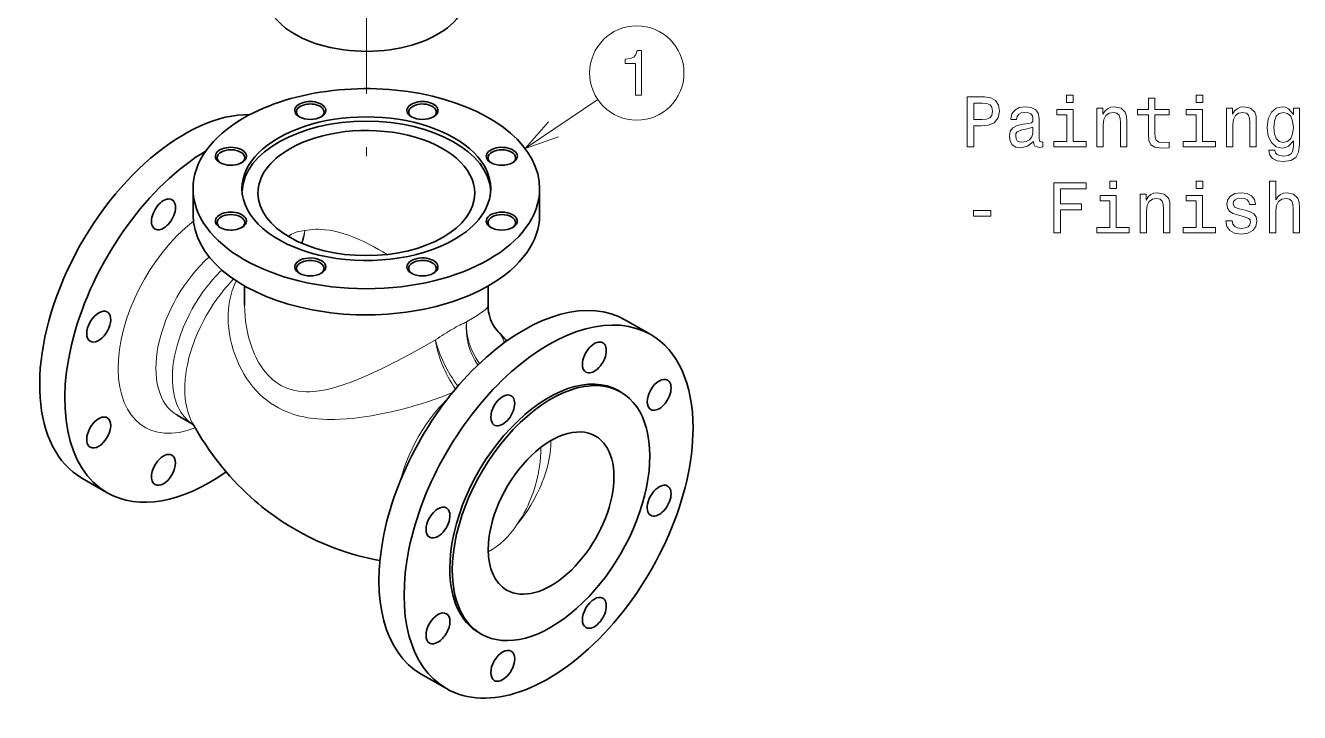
# Model space of a CAD drawing. Extents: x 0 to 420, y 0 to 297.
# Drawn here: x 239.5 to 311.2, y 92.8 to 131.4 of the extents above; entities that cross this region are included whole.
import ezdxf

# ---------------------------------------------------------------- set-up
doc = ezdxf.new("R2010")
doc.units = 0
doc.linetypes.add('DASHDOT', pattern=[18.5, 12, -3, 0.5, -3])

msp = doc.modelspace()

# ---------------------------------------------------------------- linework, layer by layer
at = {"color": 1, "linetype": 'DASHDOT', "lineweight": 13}
msp.add_line((258.704, 269.076), (258.704, 121.995), dxfattribs=at)
at = {"color": 7, "lineweight": 13, "ltscale": 0.123358}
msp.add_line((267.636, 124.498), (271.724, 127.26), dxfattribs=at)
at = {"color": 7, "lineweight": 35, "ltscale": 0.036742}
for p, q in [((248.954, 120.771), (248.954, 122.24)), ((268.454, 120.77), (268.454, 122.24))]:
    msp.add_line(p, q, dxfattribs=at)
at = {"color": 7, "lineweight": 35, "ltscale": 0.02739}
msp.add_line((251.854, 115.669), (251.854, 116.764), dxfattribs=at)
at = {"color": 7, "lineweight": 35, "ltscale": 0.027398}
msp.add_line((265.554, 115.669), (265.554, 116.764), dxfattribs=at)
at = {"color": 7, "lineweight": 35, "ltscale": 0.040825}
for p, q in [((274.707, 114.032), (273.293, 114.849)), ((244.115, 105.136), (242.701, 105.953)), ((263.207, 94.114), (261.793, 94.93))]:
    msp.add_line(p, q, dxfattribs=at)
at = {"color": 7, "lineweight": 35, "ltscale": 0.004082}
for p, q in [((272.887, 110.88), (273.029, 110.798)), ((265.027, 97.266), (265.169, 97.184))]:
    msp.add_line(p, q, dxfattribs=at)
at = {"color": 7, "lineweight": 35, "ltscale": 0.026316}
msp.add_line((248.963, 108.977), (248.051, 109.504), dxfattribs=at)
at = {"color": 7, "lineweight": 13}
for points in [[(273.859, 127.497), (274.187, 127.497), (274.187, 130.015), (273.942, 130.015), (273.877, 129.795), (273.747, 129.647), (273.549, 129.561), (273.275, 129.532), (273.275, 129.276), (273.859, 129.276)], [(292.513, 124.604), (292.885, 124.604), (292.885, 125.786), (293.296, 125.786), (293.712, 125.806), (294.043, 125.947), (294.256, 126.222), (294.329, 126.597), (294.273, 126.944), (294.111, 127.198), (293.845, 127.351), (293.482, 127.404), (292.513, 127.404)], [(293.381, 127.061), (293.623, 127.037), (293.801, 126.96), (293.905, 126.819), (293.942, 126.597), (293.901, 126.363), (293.792, 126.222), (293.607, 126.149), (293.353, 126.129), (292.885, 126.129), (292.885, 127.061)], [(298.485, 127.501), (298.109, 127.501), (298.109, 127.097), (298.485, 127.097)], [(302.721, 126.395), (302.721, 125.31), (302.745, 124.959), (302.858, 124.717), (303.084, 124.576), (303.467, 124.527), (303.887, 124.547), (303.887, 124.854), (303.58, 124.83), (303.302, 124.862), (303.153, 124.963), (303.088, 125.132), (303.076, 125.37), (303.076, 126.395), (303.887, 126.395), (303.887, 126.698), (303.076, 126.698), (303.076, 127.331), (302.721, 127.331), (302.721, 126.698), (302.108, 126.698), (302.108, 126.395)], [(305.771, 127.501), (305.396, 127.501), (305.396, 127.097), (305.771, 127.097)], [(296.245, 124.886), (296.245, 124.874), (296.266, 124.737), (296.326, 124.64), (296.58, 124.563), (296.778, 124.596), (296.778, 124.87), (296.693, 124.858), (296.58, 124.91), (296.56, 125.072), (296.56, 126.193), (296.512, 126.48), (296.371, 126.682), (296.124, 126.803), (295.777, 126.847), (295.439, 126.799), (295.188, 126.661), (295.031, 126.448), (294.979, 126.165), (294.979, 126.141), (295.297, 126.141), (295.326, 126.31), (295.414, 126.431), (295.56, 126.504), (295.765, 126.532), (295.963, 126.512), (296.104, 126.452), (296.189, 126.347), (296.217, 126.201), (296.201, 126.032), (296.137, 125.947), (295.975, 125.907), (295.673, 125.875), (295.326, 125.802), (295.079, 125.673), (294.934, 125.471), (294.89, 125.173), (294.93, 124.906), (295.055, 124.709), (295.257, 124.584), (295.535, 124.539), (295.911, 124.624)], [(298.473, 124.902), (298.473, 126.698), (297.561, 126.698), (297.561, 126.395), (298.118, 126.395), (298.118, 124.902), (297.391, 124.902), (297.391, 124.604), (299.207, 124.604), (299.207, 124.902)], [(299.816, 124.604), (300.171, 124.604), (300.171, 125.854), (300.207, 126.141), (300.324, 126.351), (300.506, 126.48), (300.748, 126.528), (300.942, 126.488), (301.063, 126.379), (301.123, 126.197), (301.143, 125.955), (301.143, 124.604), (301.499, 124.604), (301.499, 126.028), (301.482, 126.314), (301.41, 126.552), (301.172, 126.77), (300.801, 126.847), (300.595, 126.819), (300.421, 126.742), (300.272, 126.613), (300.155, 126.44), (300.155, 126.77), (299.816, 126.77)], [(305.759, 124.902), (305.759, 126.698), (304.847, 126.698), (304.847, 126.395), (305.404, 126.395), (305.404, 124.902), (304.678, 124.902), (304.678, 124.604), (306.493, 124.604), (306.493, 124.902)], [(307.103, 124.604), (307.458, 124.604), (307.458, 125.854), (307.494, 126.141), (307.611, 126.351), (307.792, 126.48), (308.035, 126.528), (308.228, 126.488), (308.349, 126.379), (308.41, 126.197), (308.43, 125.955), (308.43, 124.604), (308.785, 124.604), (308.785, 126.028), (308.769, 126.314), (308.696, 126.552), (308.458, 126.77), (308.087, 126.847), (307.881, 126.819), (307.708, 126.742), (307.558, 126.613), (307.441, 126.44), (307.441, 126.77), (307.103, 126.77)], [(311.218, 124.701), (311.218, 126.77), (310.879, 126.77), (310.879, 126.419), (310.601, 126.738), (310.431, 126.819), (310.241, 126.847), (309.899, 126.766), (309.632, 126.54), (309.459, 126.177), (309.398, 125.689), (309.459, 125.197), (309.632, 124.834), (309.899, 124.604), (310.241, 124.527), (310.435, 124.555), (310.596, 124.628), (310.879, 124.935), (310.879, 124.628), (310.847, 124.386), (310.758, 124.212), (310.588, 124.112), (310.334, 124.075), (310.112, 124.099), (309.955, 124.16), (309.862, 124.265), (309.834, 124.406), (309.491, 124.406), (309.491, 124.39), (309.543, 124.132), (309.705, 123.938), (309.963, 123.813), (310.314, 123.769), (310.734, 123.829), (311.012, 123.999), (311.169, 124.293)], [(309.765, 125.689), (309.802, 126.048), (309.911, 126.314), (310.08, 126.472), (310.306, 126.528), (310.544, 126.472), (310.722, 126.314), (310.831, 126.048), (310.871, 125.689), (310.831, 125.322), (310.722, 125.06), (310.544, 124.898), (310.306, 124.846), (310.08, 124.898), (309.911, 125.06), (309.802, 125.326)], [(296.205, 125.362), (296.157, 125.152), (296.028, 124.991), (295.834, 124.886), (295.596, 124.85), (295.443, 124.87), (295.334, 124.935), (295.265, 125.048), (295.245, 125.205), (295.261, 125.346), (295.326, 125.447), (295.584, 125.56), (295.911, 125.608), (296.205, 125.705)], [(300.914, 122.663), (300.538, 122.663), (300.538, 122.26), (300.914, 122.26)], [(305.771, 122.663), (305.396, 122.663), (305.396, 122.26), (305.771, 122.26)], [(309.531, 119.766), (309.886, 119.766), (309.886, 121.017), (309.923, 121.303), (310.04, 121.513), (310.221, 121.642), (310.463, 121.691), (310.657, 121.65), (310.778, 121.542), (310.839, 121.36), (310.859, 121.118), (310.859, 119.766), (311.214, 119.766), (311.214, 121.191), (311.198, 121.477), (311.125, 121.715), (310.887, 121.933), (310.516, 122.01), (310.314, 121.981), (310.141, 121.905), (309.995, 121.784), (309.886, 121.618), (309.886, 122.663), (309.531, 122.663)], [(297.395, 119.766), (297.771, 119.766), (297.771, 121.053), (298.949, 121.053), (298.949, 121.388), (297.771, 121.388), (297.771, 122.227), (299.219, 122.227), (299.219, 122.566), (297.395, 122.566)], [(302.245, 119.766), (302.6, 119.766), (302.6, 121.017), (302.636, 121.303), (302.753, 121.513), (302.935, 121.642), (303.177, 121.691), (303.371, 121.65), (303.492, 121.542), (303.552, 121.36), (303.572, 121.118), (303.572, 119.766), (303.927, 119.766), (303.927, 121.191), (303.911, 121.477), (303.839, 121.715), (303.601, 121.933), (303.229, 122.01), (303.024, 121.981), (302.85, 121.905), (302.701, 121.776), (302.584, 121.602), (302.584, 121.933), (302.245, 121.933)], [(308.164, 121.029), (307.821, 121.11), (307.567, 121.203), (307.482, 121.392), (307.506, 121.525), (307.591, 121.622), (307.728, 121.683), (307.926, 121.707), (308.115, 121.683), (308.265, 121.61), (308.361, 121.501), (308.402, 121.356), (308.749, 121.356), (308.749, 121.364), (308.688, 121.626), (308.523, 121.832), (308.265, 121.961), (307.926, 122.01), (307.583, 121.961), (307.333, 121.828), (307.175, 121.63), (307.127, 121.38), (307.163, 121.138), (307.276, 120.969), (307.462, 120.848), (307.732, 120.763), (308.127, 120.666), (308.369, 120.565), (308.434, 120.484), (308.458, 120.363), (308.422, 120.214), (308.325, 120.101), (308.168, 120.029), (307.958, 120.004), (307.736, 120.029), (307.575, 120.113), (307.466, 120.25), (307.421, 120.44), (307.078, 120.44), (307.135, 120.117), (307.3, 119.883), (307.562, 119.742), (307.926, 119.69), (308.305, 119.742), (308.583, 119.883), (308.753, 120.109), (308.813, 120.404), (308.769, 120.658), (308.644, 120.831), (308.438, 120.944)], [(300.901, 120.065), (300.901, 121.86), (299.99, 121.86), (299.99, 121.558), (300.546, 121.558), (300.546, 120.065), (299.82, 120.065), (299.82, 119.766), (301.636, 119.766), (301.636, 120.065)], [(305.759, 120.065), (305.759, 121.86), (304.847, 121.86), (304.847, 121.558), (305.404, 121.558), (305.404, 120.065), (304.678, 120.065), (304.678, 119.766), (306.493, 119.766), (306.493, 120.065)], [(292.877, 120.69), (293.853, 120.69), (293.853, 121.009), (292.877, 121.009)]]:
    msp.add_lwpolyline(points, close=True, dxfattribs=at)
for points in [[(268.947, 126.008), (267.636, 124.498), (269.526, 125.15)], [(259.875, 118.539), (259.634, 118.684), (259.39, 118.825), (259.155, 118.956), (258.917, 119.083), (258.588, 119.247), (258.255, 119.399), (257.918, 119.538), (257.757, 119.598), (257.595, 119.655), (257.433, 119.708), (257.27, 119.756), (257.052, 119.813), (256.833, 119.862), (256.614, 119.901), (256.361, 119.934), (256.108, 119.953), (255.982, 119.956), (255.857, 119.955), (255.692, 119.948), (255.527, 119.933), (255.365, 119.91), (255.244, 119.887)], [(247.789, 111.6), (247.789, 111.682), (247.798, 111.93), (247.822, 112.221), (247.86, 112.517), (247.911, 112.815), (247.976, 113.115), (248.053, 113.417), (248.142, 113.719), (248.201, 113.899), (248.264, 114.078), (248.332, 114.259), (248.404, 114.439), (248.559, 114.795), (248.729, 115.146), (248.906, 115.478), (249.096, 115.804), (249.298, 116.122), (249.511, 116.431), (249.599, 116.551)], [(248.487, 110.966), (248.493, 111.209), (248.512, 111.504), (248.545, 111.803), (248.591, 112.106), (248.651, 112.41), (248.723, 112.716), (248.808, 113.023), (248.863, 113.205), (248.923, 113.387), (248.989, 113.572), (249.058, 113.756), (249.207, 114.119), (249.371, 114.478), (249.534, 114.801), (249.708, 115.119), (249.893, 115.431), (250.088, 115.736), (250.294, 116.033), (250.387, 116.161)], [(251.006, 115.917), (251.001, 115.892), (250.966, 115.668), (250.942, 115.441), (250.929, 115.213), (250.925, 114.984), (250.927, 114.831), (250.934, 114.678), (250.945, 114.524), (250.96, 114.369), (251.001, 114.065), (251.057, 113.763), (251.128, 113.463), (251.214, 113.167), (251.313, 112.874), (251.427, 112.586), (251.554, 112.304), (251.694, 112.028), (251.834, 111.785), (251.985, 111.548), (252.146, 111.319), (252.319, 111.099), (252.503, 110.889), (252.698, 110.689), (252.903, 110.501), (253.106, 110.334), (253.318, 110.179), (253.538, 110.035), (253.767, 109.905), (254.002, 109.786), (254.245, 109.681), (254.431, 109.61), (254.621, 109.546), (254.814, 109.489), (254.96, 109.451), (255.108, 109.417), (255.409, 109.358), (255.714, 109.314), (255.972, 109.287), (256.233, 109.269), (256.496, 109.258), (256.695, 109.255), (256.896, 109.257), (257.238, 109.268), (257.583, 109.289), (257.931, 109.32), (258.191, 109.349), (258.453, 109.383), (258.719, 109.422), (258.987, 109.465), (259.257, 109.513), (259.529, 109.565), (259.819, 109.625), (260.11, 109.689), (260.672, 109.825), (261.233, 109.975), (261.277, 109.987)], [(251.854, 115.669), (251.861, 115.365), (251.88, 115.062), (251.912, 114.762), (251.956, 114.465), (252.012, 114.172), (252.08, 113.884), (252.161, 113.602), (252.253, 113.327), (252.357, 113.059), (252.416, 112.922), (252.479, 112.788), (252.567, 112.613), (252.662, 112.443), (252.762, 112.28), (252.883, 112.103), (253.01, 111.936), (253.146, 111.778), (253.288, 111.63), (253.438, 111.494), (253.595, 111.369), (253.758, 111.256), (253.928, 111.156), (254.104, 111.07), (254.286, 110.996), (254.473, 110.935), (254.675, 110.885), (254.882, 110.849), (255.093, 110.827), (255.308, 110.817), (255.502, 110.819), (255.698, 110.829), (255.897, 110.849), (256.047, 110.868), (256.198, 110.892), (256.492, 110.95), (256.79, 111.022), (257.091, 111.106), (257.394, 111.202), (257.597, 111.272), (257.802, 111.346), (258.214, 111.507), (258.657, 111.693), (259.103, 111.894), (259.552, 112.107), (259.89, 112.273), (260.286, 112.474)], [(264.345, 114.743), (264.755, 114.99), (264.931, 115.1), (265.154, 115.248), (265.289, 115.345), (265.396, 115.432), (265.445, 115.478), (265.485, 115.521), (265.524, 115.574), (265.547, 115.623), (265.554, 115.669)], [(266.463, 113.572), (266.434, 113.681), (266.394, 113.788), (266.342, 113.893), (266.279, 113.997), (266.232, 114.066), (266.179, 114.134), (266.061, 114.268)], [(260.286, 112.474), (260.423, 112.545), (261.095, 112.901), (261.601, 113.177), (262.101, 113.454), (262.59, 113.73)], [(261.277, 109.987), (261.438, 110.034), (261.795, 110.14), (262.148, 110.253), (262.631, 110.418), (263.104, 110.593), (263.335, 110.685), (263.563, 110.779)], [(260.617, 105.81), (260.664, 105.989), (260.715, 106.168), (260.772, 106.352), (260.833, 106.535), (260.965, 106.896), (261.112, 107.254), (261.274, 107.607), (261.45, 107.956), (261.639, 108.298), (261.841, 108.633), (262.055, 108.96), (262.289, 109.289)], [(269.089, 108.068), (269.082, 107.802), (269.059, 107.53), (269.023, 107.253), (268.973, 106.973), (268.91, 106.691), (268.834, 106.407), (268.764, 106.18), (268.686, 105.954), (268.601, 105.728), (268.533, 105.559), (268.46, 105.392), (268.304, 105.06), (268.133, 104.734), (267.965, 104.443), (267.786, 104.16), (267.596, 103.884), (267.397, 103.618), (267.189, 103.362)], [(267.189, 103.362), (267.33, 103.57), (267.463, 103.785), (267.589, 104.006), (267.708, 104.232), (267.783, 104.386), (267.854, 104.542), (267.987, 104.859), (268.106, 105.183), (268.21, 105.511), (268.299, 105.844), (268.374, 106.179), (268.434, 106.516), (268.479, 106.853), (268.505, 107.133), (268.52, 107.411), (268.525, 107.689)]]:
    msp.add_lwpolyline(points, dxfattribs=at)
at = {"color": 7, "lineweight": 35}
for points in [[(266.061, 114.268), (265.991, 114.348), (265.918, 114.447), (265.858, 114.541), (265.801, 114.643), (265.745, 114.758), (265.693, 114.887), (265.646, 115.029), (265.607, 115.179), (265.582, 115.314), (265.564, 115.453), (265.555, 115.596), (265.554, 115.669)], [(259.466, 101.316), (259.145, 101.38), (258.825, 101.45), (258.506, 101.526), (258.19, 101.61), (257.876, 101.7), (257.564, 101.797), (257.253, 101.901), (257.02, 101.984), (256.788, 102.07), (256.558, 102.161), (256.329, 102.256), (255.917, 102.438), (255.508, 102.633), (255.105, 102.841), (254.709, 103.062), (254.32, 103.294), (253.938, 103.539), (253.564, 103.795), (253.196, 104.064), (253, 104.215), (252.806, 104.369), (252.615, 104.526), (252.426, 104.686), (252.182, 104.902), (251.942, 105.124), (251.707, 105.351), (251.476, 105.583), (251.251, 105.82), (251.03, 106.062), (250.814, 106.309), (250.603, 106.561), (250.477, 106.717), (250.259, 106.996), (250.047, 107.279), (249.842, 107.568), (249.643, 107.861), (249.45, 108.158), (249.263, 108.46), (249.083, 108.765), (248.909, 109.074)]]:
    msp.add_lwpolyline(points, dxfattribs=at)
at = {"color": 7, "lineweight": 13}
msp.add_circle((273.924, 128.747), 2.655, dxfattribs=at)
msp.add_arc((255.428, 117.832), 2.073, 120.00988, 123.30222, dxfattribs=at)
at = {"color": 7, "lineweight": 35}
msp.add_arc((254.802, 103.587), 15.519, 40.5229, 43.49254, dxfattribs=at)
for centre, major_axis, start_param, end_param in [((258.704, 133.244), (5.675, 0), 3.141582, 4.426991), ((258.704, 133.244), (5.675, 0), 4.426991, 6.283174), ((258.704, 122.24), (9.75, 0), 6.283145, 8.63938), ((255.547, 126.641), (0.875, 0), 5.497735, 10.210355), ((255.547, 126.559), (0.775, 0), 0.000034, 3.141627), ((261.861, 126.641), (0.875, 0), 5.497735, 10.210355), ((261.861, 126.559), (0.775, 0), 0.000021, 2.586894), ((248.451, 115.912), (5.75, 9.959), 0.312597, 3.141553), ((258.704, 122.24), (9.75, 0), 2.356194, 3.141553), ((258.704, 122.24), (7, 0), 6.283145, 9.424738), ((255.547, 126.559), (0.775, 0), 3.141627, 3.372292), ((255.547, 126.559), (0.775, 0), 3.372292, 3.864388), ((255.547, 126.641), (0.875, 0), 3.927169, 5.497735), ((255.547, 126.559), (0.775, 0), 5.560392, 6.28322), ((261.861, 126.559), (0.775, 0), 2.586894, 3.141614), ((261.861, 126.559), (0.775, 0), 3.141614, 3.864388), ((261.861, 126.641), (0.875, 0), 3.927169, 5.497735), ((261.861, 126.559), (0.775, 0), 5.560392, 6.283207), ((258.704, 121.995), (7, 0), 0.030309, 3.111283), ((258.704, 121.995), (6.1, 0), 6.283145, 8.63938), ((249.865, 115.096), (5.75, 9.959), 0.80748, 3.141553), ((251.082, 124.063), (0.875, 0), 5.497735, 10.210355), ((251.082, 123.981), (0.775, 0), 6.283067, 9.424659), ((258.704, 121.995), (6.1, 0), 2.356194, 3.141553), ((266.326, 124.063), (0.875, 0), 1.801496, 3.927169), ((266.326, 123.981), (0.775, 0), 6.283067, 9.424659), ((266.326, 124.063), (0.875, 0), 5.497735, 8.084681), ((251.082, 123.981), (0.775, 0), 3.141474, 3.864388), ((251.082, 124.063), (0.875, 0), 3.927169, 4.157691), ((251.082, 124.063), (0.875, 0), 4.157691, 5.497735), ((251.082, 123.981), (0.775, 0), 5.560392, 6.283067), ((266.326, 123.981), (0.775, 0), 3.141474, 3.864388), ((266.326, 124.063), (0.875, 0), 3.927169, 5.497735), ((266.326, 123.981), (0.775, 0), 5.560392, 6.283067), ((258.704, 122.24), (9.75, 0), 3.141553, 6.283145), ((258.704, 122.24), (7, 0), 3.141553, 5.497787), ((258.704, 121.995), (6.1, 0), 3.141553, 6.283145), ((258.704, 122.24), (7, 0), 5.497787, 6.283145), ((247.288, 120.793), (0.476, 0.825), 6.283151, 9.424744), ((247.288, 120.793), (0.476, 0.825), 5.233001, 6.283151), ((247.288, 120.793), (0.476, 0.825), 3.141558, 5.233001), ((258.704, 120.77), (9.75, 0), 3.141553, 5.497787), ((251.082, 120.417), (0.875, 0), 5.497735, 10.210355), ((251.082, 120.336), (0.775, 0), 6.283067, 9.424659), ((266.326, 120.417), (0.875, 0), 1.016098, 3.927169), ((266.326, 120.336), (0.775, 0), 6.283067, 9.424659), ((258.704, 120.77), (9.75, 0), 5.497787, 6.283145), ((266.326, 120.417), (0.875, 0), 5.497735, 7.299283), ((251.082, 120.336), (0.775, 0), 3.141474, 3.864388), ((251.082, 120.417), (0.875, 0), 3.927169, 4.943089), ((251.082, 120.417), (0.875, 0), 4.943089, 5.497735), ((251.082, 120.336), (0.775, 0), 5.560392, 6.283067), ((266.326, 120.336), (0.775, 0), 3.141474, 3.864388), ((266.326, 120.417), (0.875, 0), 3.927169, 5.497735), ((266.326, 120.336), (0.775, 0), 5.560392, 6.283067), ((255.547, 117.839), (0.875, 0), 5.728487, 10.210355), ((261.861, 117.839), (0.875, 0), 0.2307, 3.927169), ((255.547, 117.758), (0.775, 0), 0.000021, 3.141614), ((255.547, 117.758), (0.775, 0), 3.141614, 3.864388), ((255.547, 117.758), (0.775, 0), 5.728487, 6.283207), ((261.861, 117.758), (0.775, 0), 0.2307, 3.141627), ((261.861, 117.758), (0.775, 0), 3.141627, 3.864388), ((261.861, 117.758), (0.775, 0), 5.560392, 6.28322), ((261.861, 117.839), (0.875, 0), 5.497735, 6.513885), ((261.861, 117.758), (0.775, 0), 0.000034, 0.2307), ((255.547, 117.839), (0.875, 0), 3.927169, 5.497735), ((255.547, 117.758), (0.775, 0), 5.560392, 5.728487), ((255.547, 117.839), (0.875, 0), 5.497735, 5.728487), ((261.861, 117.839), (0.875, 0), 3.927169, 5.497735), ((267.543, 104.889), (5.75, 9.959), 6.283145, 9.424738), ((268.957, 104.073), (5.75, 9.959), 6.283145, 9.424738), ((243.643, 114.479), (0.476, 0.825), 6.283164, 9.424756), ((243.643, 114.479), (0.476, 0.825), 3.141571, 6.018399), ((243.643, 114.479), (0.476, 0.825), 6.018399, 6.283164), ((268.957, 104.073), (5.75, 9.959), 5.497787, 6.283145), ((271.535, 112.746), (-0.476, -0.825), 3.141593, 5.497787), ((271.535, 112.746), (-0.476, -0.825), 0, 3.141593), ((271.535, 112.746), (-0.476, -0.825), 5.497787, 6.283185), ((268.957, 104.073), (-3.93, -6.807), 3.141553, 5.497787), ((269.099, 103.991), (-3.93, -6.807), 3.141553, 5.497787), ((275.18, 110.642), (-0.476, -0.825), 3.141593, 4.712389), ((275.18, 110.642), (-0.476, -0.825), 6.283185, 9.424778), ((269.099, 103.991), (-3.93, -6.807), 6.283145, 9.424738), ((266.38, 109.77), (-0.476, -0.825), 3.141593, 6.283185), ((266.38, 109.77), (-0.476, -0.825), 0, 3.141593), ((275.18, 110.642), (-0.476, -0.825), 4.712389, 6.283185), ((243.643, 108.527), (0.476, 0.825), 0.520612, 3.14168), ((243.643, 108.527), (0.476, 0.825), 3.14168, 6.283272), ((243.643, 108.527), (0.476, 0.825), 0.000087, 0.520612), ((268.957, 104.073), (5.75, 9.959), 3.141553, 5.497787), ((269.099, 103.991), (-2.5, -4.33), 3.141553, 5.497787), ((269.099, 103.991), (-2.5, -4.33), 6.283145, 9.424738), ((247.288, 106.422), (0.476, 0.825), 1.30601, 3.14168), ((247.288, 106.422), (0.476, 0.825), 3.14168, 6.283272), ((247.288, 106.422), (0.476, 0.825), 0.000087, 1.30601), ((249.865, 115.096), (5.75, 9.959), 3.141553, 4.043343), ((275.18, 104.689), (-0.476, -0.825), 3.926991, 6.283185), ((275.18, 104.689), (-0.476, -0.825), 6.283185, 9.424778), ((275.18, 104.689), (-0.476, -0.825), 3.141593, 3.926991), ((262.735, 103.457), (-0.476, -0.825), 3.141593, 6.283185), ((262.735, 103.457), (-0.476, -0.825), 0.785398, 3.141593), ((262.735, 103.457), (-0.476, -0.825), 0, 0.785398), ((269.099, 103.991), (-2.5, -4.33), 5.497787, 6.283145), ((268.957, 104.073), (-3.93, -6.807), 5.497787, 6.283145), ((269.099, 103.991), (-3.93, -6.807), 5.497787, 6.283145), ((271.535, 98.376), (-0.476, -0.825), 3.141593, 6.283185), ((271.535, 98.376), (-0.476, -0.825), 0, 3.141593), ((262.735, 97.504), (-0.476, -0.825), 3.141593, 6.283185), ((262.735, 97.504), (-0.476, -0.825), 1.570796, 3.141593), ((262.735, 97.504), (-0.476, -0.825), 6.283185, 7.853982), ((266.38, 95.4), (-0.476, -0.825), 3.141593, 6.283185), ((266.38, 95.4), (-0.476, -0.825), 2.356194, 3.141593), ((266.38, 95.4), (-0.476, -0.825), 0, 2.356194)]:
    msp.add_ellipse(centre, major_axis=major_axis, ratio=0.57735, start_param=start_param, end_param=end_param, dxfattribs=at)
at = {"color": 7, "lineweight": 13}
for centre, major_axis, ratio, start_param, end_param in [((249.865, 115.096), (3.625, 6.279), 0.57735, 0.960134, 3.771103), ((257.846, 110.414), (3.085, -9.379), 0.443131, 3.02975, 3.233849), ((253.116, 121.67), (0.716, -3.681), 0.569646, 0.72276, 0.958136), ((253.117, 121.67), (1.012, -3.611), 0.527832, 0.665011, 0.913554), ((250.926, 114.483), (2.875, 4.98), 0.57735, 1.050396, 3.141593), ((251.792, 114.059), (-2.865, -4.857), 0.569164, 4.255867, 4.528156), ((252.672, 113.568), (-3.002, -5.07), 0.567278, 4.301785, 4.53038), ((256.357, 112.782), (4.122, -5.287), 0.669413, 3.434206, 3.677837), ((260.009, 109.799), (5.343, 5.023), 0.191282, 0.467773, 0.682934), ((266.816, 113.761), (1.432, -2.636), 0.774612, 3.963398, 4.842704), ((266.816, 113.761), (1.666, -2.495), 0.73562, 3.894478, 4.764547), ((261.12, 111.231), (4.119, 3.588), 0.19447, 0.782673, 1.043276), ((264.292, 112.303), (1.374, -2.667), 0.392098, 3.961292, 5.025468), ((264.292, 112.303), (1.545, -2.572), 0.337854, 3.937383, 4.975978), ((251.849, 113.942), (-2.869, -4.975), 0.577649, 5.497009, 6.276992), ((252.761, 113.434), (-3.025, -5.229), 0.577271, 5.498816, 5.946848), ((264.715, 106.447), (-3.022, -5.345), 0.584583, 4.246232, 4.502395), ((264.549, 106.618), (-0.725, -5.132), 0.70949, 0.47379, 0.98763)]:
    msp.add_ellipse(centre, major_axis=major_axis, ratio=ratio, start_param=start_param, end_param=end_param, dxfattribs=at)

doc.saveas('drawing.dxf')
